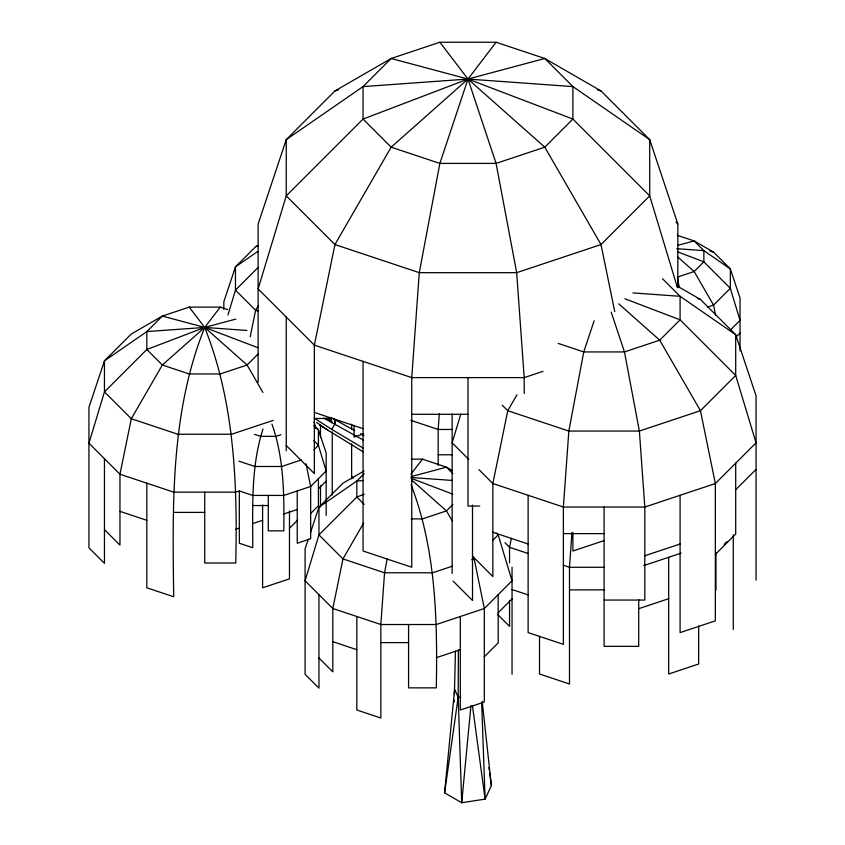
<?xml version="1.0" encoding="UTF-8"?>
<svg xmlns="http://www.w3.org/2000/svg" width="845" height="845" viewBox="0 0 845 845"><rect width="100%" height="100%" fill="white"/><g stroke="black" fill="none" stroke-linecap="round" stroke-linejoin="round"><path stroke-width="1.27" d="M482.189 701.297L491.378 785.628L485.104 799.127L461.708 802.75L458.191 697.093L458.381 649.794M455.455 651.094L454.388 694.59M454.061 702.417L454.177 699.808M363.308 448.199L331.705 429.366L334.969 424.063L335.19 419.87L354.731 430.57M439.326 413.67L438.185 429.461L438.185 465.32M571.991 532.403L569.488 567.28L569.488 683.996L539.522 674.004L539.522 636.359M470.94 705.723L461.708 802.75L444.586 792.863L454.61 689.372L458.191 697.093L444.586 792.863M387.211 558.661L384.559 572.783L380.841 624.518L380.841 718.018L356.833 710.011L356.833 616.512M250.194 336.764L255.612 310.284L258.2 305.805M511.394 538.276L509.546 547.296L509.546 562.833M227.96 314.974L235.459 290.131L235.459 266.862L255.612 246.708L257.831 245.43M460.81 414.113L452.138 442.812L468.795 459.469M262.975 428.985C250.68 467.253 252.792 508.077 252.771 547.729L239.336 543.25L239.336 490.945L235.744 492.149L173.69 492.149L119.958 474.235L88.936 443.213L104.453 391.879L104.453 360.857L131.313 333.986L162.335 316.072L189.206 307.115L220.228 307.115L227.558 309.566M308.351 538.983L305.087 548.764L305.087 674.289L318.956 688.147L318.956 594.648M310.39 532.868L318.956 507.18L342.964 483.16L364.037 471.003M594.13 320.762L583.747 351.932L568.843 431.056L563.383 507.042L563.383 644.355L528.125 632.599L528.125 495.286M363.603 523.171L342.964 558.915L332.814 608.506L332.814 671.849L318.956 657.991M516.96 394.773L507.76 410.702L492.857 483.53L492.857 576.554L472.503 556.19M220.228 307.115L204.712 327.427L162.335 365.008L131.313 418.74L119.958 474.235L119.958 545.11L104.453 529.593M677.827 287.617L677.827 223.988L649.71 139.647L601.017 90.943L544.793 58.485L496.089 42.25L467.982 79.06L391.161 147.178L334.937 244.564L314.351 345.14L314.351 473.601L286.244 445.484M410.881 474.277L422.437 459.152L446.445 467.158L451.99 470.359M496.089 42.25L439.865 42.25L391.161 58.485L334.937 90.943L286.244 139.647L258.126 223.988L258.126 382.299M258.169 267.432L235.459 290.131L255.612 310.284L258.105 311.108M258.042 354.055L247.099 365.008L220.228 373.965L189.206 373.965L162.335 365.008L146.829 349.503L146.829 331.589L162.335 316.072L204.712 327.427L257.683 347.622M313.939 449.762L318.417 445.283L318.417 429.778L313.939 425.299M318.417 488.832L326.17 481.08M289.476 528.231L297.683 520.024M310.664 513.464L318.417 505.711L318.417 478.714M364.227 473.622L356.833 481.016L318.956 507.18L318.956 534.906L305.087 580.779L332.814 608.506L380.841 624.518L436.295 624.518L484.322 608.506L512.049 580.779L498.18 534.906L496.332 533.058M452.909 504.423L446.445 510.887L422.437 518.893L411.092 518.893M492.646 540.441L498.18 534.906M730.333 330.089L740.03 320.403L730.333 288.314L730.333 268.921L713.55 252.137L694.157 240.941L677.363 235.343M735.625 337.461L740.03 333.057M498.18 612.741L512.049 598.883M484.322 656.766L498.18 642.908L498.18 594.648M735.699 489.751L756.064 469.387M724.165 544.391L726.89 541.656M715.345 554.404L735.699 534.04L735.699 463.176M257.714 251.493L235.459 266.862L223.83 301.76L223.83 309.439M364.216 494.209L356.833 497.029L318.956 534.906L342.964 558.915L384.559 572.783L432.577 572.783L452.149 566.256M334.937 90.943L338.655 89.707M255.612 246.708L258.105 245.884M273.22 420.377L231.583 434.256L177.851 434.256L131.313 418.74L104.453 391.879L146.829 349.503L204.712 327.427L235.882 319.083M280.92 434.7L276.04 436.337L260.524 436.337L254.419 434.298M707.487 307.126L713.55 305.108L730.333 288.314L703.853 261.823L677.32 251.715M542.934 371.367L524.206 377.609L411.747 377.609L314.351 345.14L258.126 288.916L286.244 195.871L286.244 139.647L363.054 86.591L391.161 58.485L467.982 79.06L572.899 119.06L649.71 195.871L677.447 287.659M363.561 433.918L354.076 437.076L354.076 425.394M301.316 459.944L281.723 466.482L254.852 466.482L238.934 461.169M235.744 529.266L239.336 528.072M252.813 523.573L262.605 520.309M283.793 513.982L297.229 509.503M471.721 559.728L474.172 558.915L484.322 608.506L484.322 702.015L460.303 710.011L460.303 616.512M604.122 540.589L572.899 550.993L572.899 532.582M644.819 555.767L680.088 544.011M643.71 565.622L681.176 553.126M436.295 657.695L460.303 649.689M638.714 608.696L668.68 598.704M677.764 245.335L694.157 240.941L703.853 250.638L730.333 268.921L740.03 298.01L740.03 350.897M411.092 476.633L446.445 467.158L452.909 473.622M363.297 480.551L356.833 481.016L356.833 497.029L364.227 504.423M411.747 414.303L467.982 414.303M314.541 418.486L333.933 418.486M452.402 429.461L438.185 429.461L410.828 420.345M438.185 454.768L452.402 454.768M411.092 459.152L422.437 459.152M252.771 505.542L268.287 505.542M479.749 506.06L467.982 506.06L467.982 377.609M173.69 512.397L204.712 512.397M563.383 533.617L604.101 533.617M604.101 567.28L569.488 567.28L563.245 565.199M569.488 589.873L604.101 589.873M604.101 600.056L644.819 600.056L644.819 507.042L639.369 431.056L624.466 351.932L611.167 312.037M380.841 642.612L408.568 642.612M676.718 248.683L703.853 250.638L703.853 261.823L694.157 271.52L677.363 277.118L679.253 287.173M632.926 292.919L680.088 296.31L735.699 334.715L756.064 395.798L756.064 580.124M246.814 330.458L204.712 327.427L146.829 331.589L104.453 360.857L88.936 407.385L88.936 547.835L104.453 563.34L104.453 458.719M411.156 477.488L452.55 480.467M458.191 697.093L460.62 697.474M597.299 89.707L601.017 90.943M709.906 250.923L713.55 252.137M697.949 298.623L700.442 299.457L735.699 334.715L735.699 375.433L756.064 442.812L715.345 483.53L644.819 507.042L563.383 507.042L492.857 483.53L478.978 469.651M558.207 343.419L583.747 351.932L624.466 351.932L659.723 340.176L680.088 319.811L680.088 296.31L662.501 278.723M314.351 412.423L363.054 428.658M492.857 532.255L528.125 544.011M528.283 553.549L509.546 547.296L504.993 542.744M239.336 490.945L252.771 495.423L283.793 495.423L310.664 486.466L326.17 470.961L318.417 445.283L313.812 440.678M512.038 589.546L528.283 594.964M119.958 511.352L146.829 520.309M332.814 641.693L356.833 649.689M624.93 298.792L680.088 319.811L735.699 375.433L700.442 410.702L639.369 431.056L568.843 431.056L507.76 410.702L502.194 405.135M411.029 478.238L452.92 494.209M323.466 417.948L363.572 440.192M326.212 418.074L332 421.232M360.488 433.707L363.931 435.597M676.687 285.747L700.442 299.457M319.674 425.098L363.234 451.885M314.213 418.127L331.705 429.366M314.182 426.852L318.417 429.778L326.17 453.047L326.17 515.355M316.685 422.458L328.515 430.739M677.479 256.732L694.157 271.52L713.55 305.108L715.652 315.386M618.741 303.83L659.723 340.176L700.442 410.702L715.345 483.53L715.345 620.843L680.088 632.599L680.088 495.286M411.483 479.886L446.445 510.887L452.244 520.942M676.011 222.172L677.827 223.988M497.705 614.526L509.546 626.367L509.546 600.404M351.636 476.274L353.474 478.122M453.068 581.054L472.503 600.489L472.503 505.099M439.865 42.25L467.982 79.06L544.793 147.178L601.017 244.564L614.737 311.615M189.206 307.115L204.712 327.427L247.099 365.008L262.932 392.45M472.883 556.686L474.172 558.915M411.019 484.639C435.904 549.218 437.552 619.522 436.295 687.862L408.568 687.862L408.568 624.518M271.963 424.084C284.036 458.222 284.247 495.064 283.793 530.861L268.287 530.861L268.287 495.423M314.065 421.93L315.956 428.183M306.017 463.768L310.664 486.466L310.664 538.772L297.229 543.25L297.229 490.945M488.896 767.471L489.255 770.07M489.604 772.657L491.378 785.628M472.439 705.649L485.104 799.127L481.671 702.639M334.271 418.856L334.969 424.063M330.944 417.43L331.546 422.68M733.27 534.874L733.27 629.409M715.968 552.588L715.968 590.232M698.657 625.923L698.657 664.012L668.68 674.004L668.68 557.288M638.714 599.633L638.714 646.351L604.101 646.351L604.101 507.042M524.206 393.443L524.206 377.609L516.675 272.682L496.089 163.402L467.982 79.06L363.054 86.591L363.054 119.06L286.244 195.871L334.937 244.564L419.278 272.682L516.675 272.682L601.017 244.564L649.71 195.871L649.71 139.647L572.899 86.591L544.793 58.485L467.982 79.06L363.054 119.06L391.161 147.178L439.865 163.402L496.089 163.402L544.793 147.178L572.899 119.06L572.899 86.591L467.982 79.06L439.865 163.402L419.278 272.682L411.747 377.609L411.747 567.227L363.054 550.993L363.054 361.375M512.049 567.238L512.049 674.289M452.138 414.082L452.138 573.533M351.636 424.158L351.636 429.376M351.636 443.699L351.636 478.904M332.243 431.837L332.243 495.117M320.498 425.299L320.498 437.108M320.498 485.674L320.498 506.958M289.476 511.109L289.476 578.857L262.605 587.803L262.605 504.951M286.244 317.033L286.244 450.691M204.712 492.149L204.712 563.013L235.744 563.013C237.593 483.615 234.435 402.125 204.712 327.427C170.31 412.804 172.549 506.408 173.69 596.76L146.829 587.803L146.829 483.192"/></g></svg>
